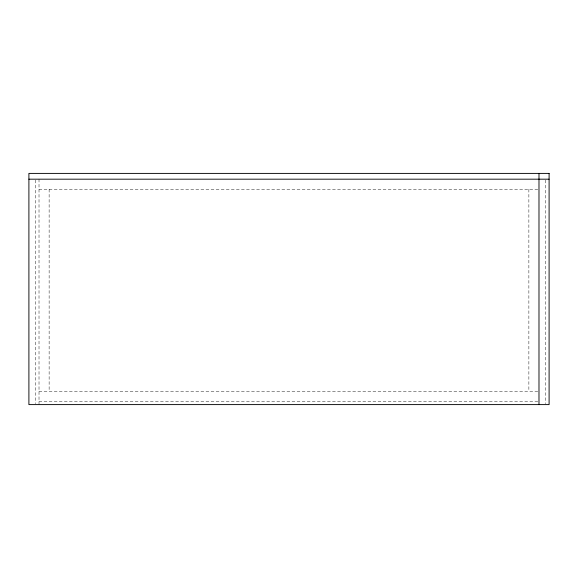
<?xml version="1.0" encoding="UTF-8"?>
<svg xmlns="http://www.w3.org/2000/svg" width="578" height="578" viewBox="0 0 578 578"><rect width="100%" height="100%" fill="white"/><g stroke="black" fill="none" stroke-linecap="round" stroke-linejoin="round"><path stroke-width="0.43" stroke-dasharray="2.89 2.17" d="M39.015 189.295L538.985 189.295M39.015 391.595L538.985 391.595M39.015 401.71L538.985 401.71M545.777 180.083L545.777 403.697M528.87 189.295L528.87 391.595M49.13 189.295L49.13 391.595M39.015 179.18L39.015 404.6M35.691 180.083L35.691 403.697"/><path stroke-width="0.87" d="M28.9 179.18L549.1 179.18M538.985 173.4L538.985 404.6M549.1 173.4L28.9 173.4L28.9 404.6L549.1 404.6L549.1 173.4"/></g></svg>
